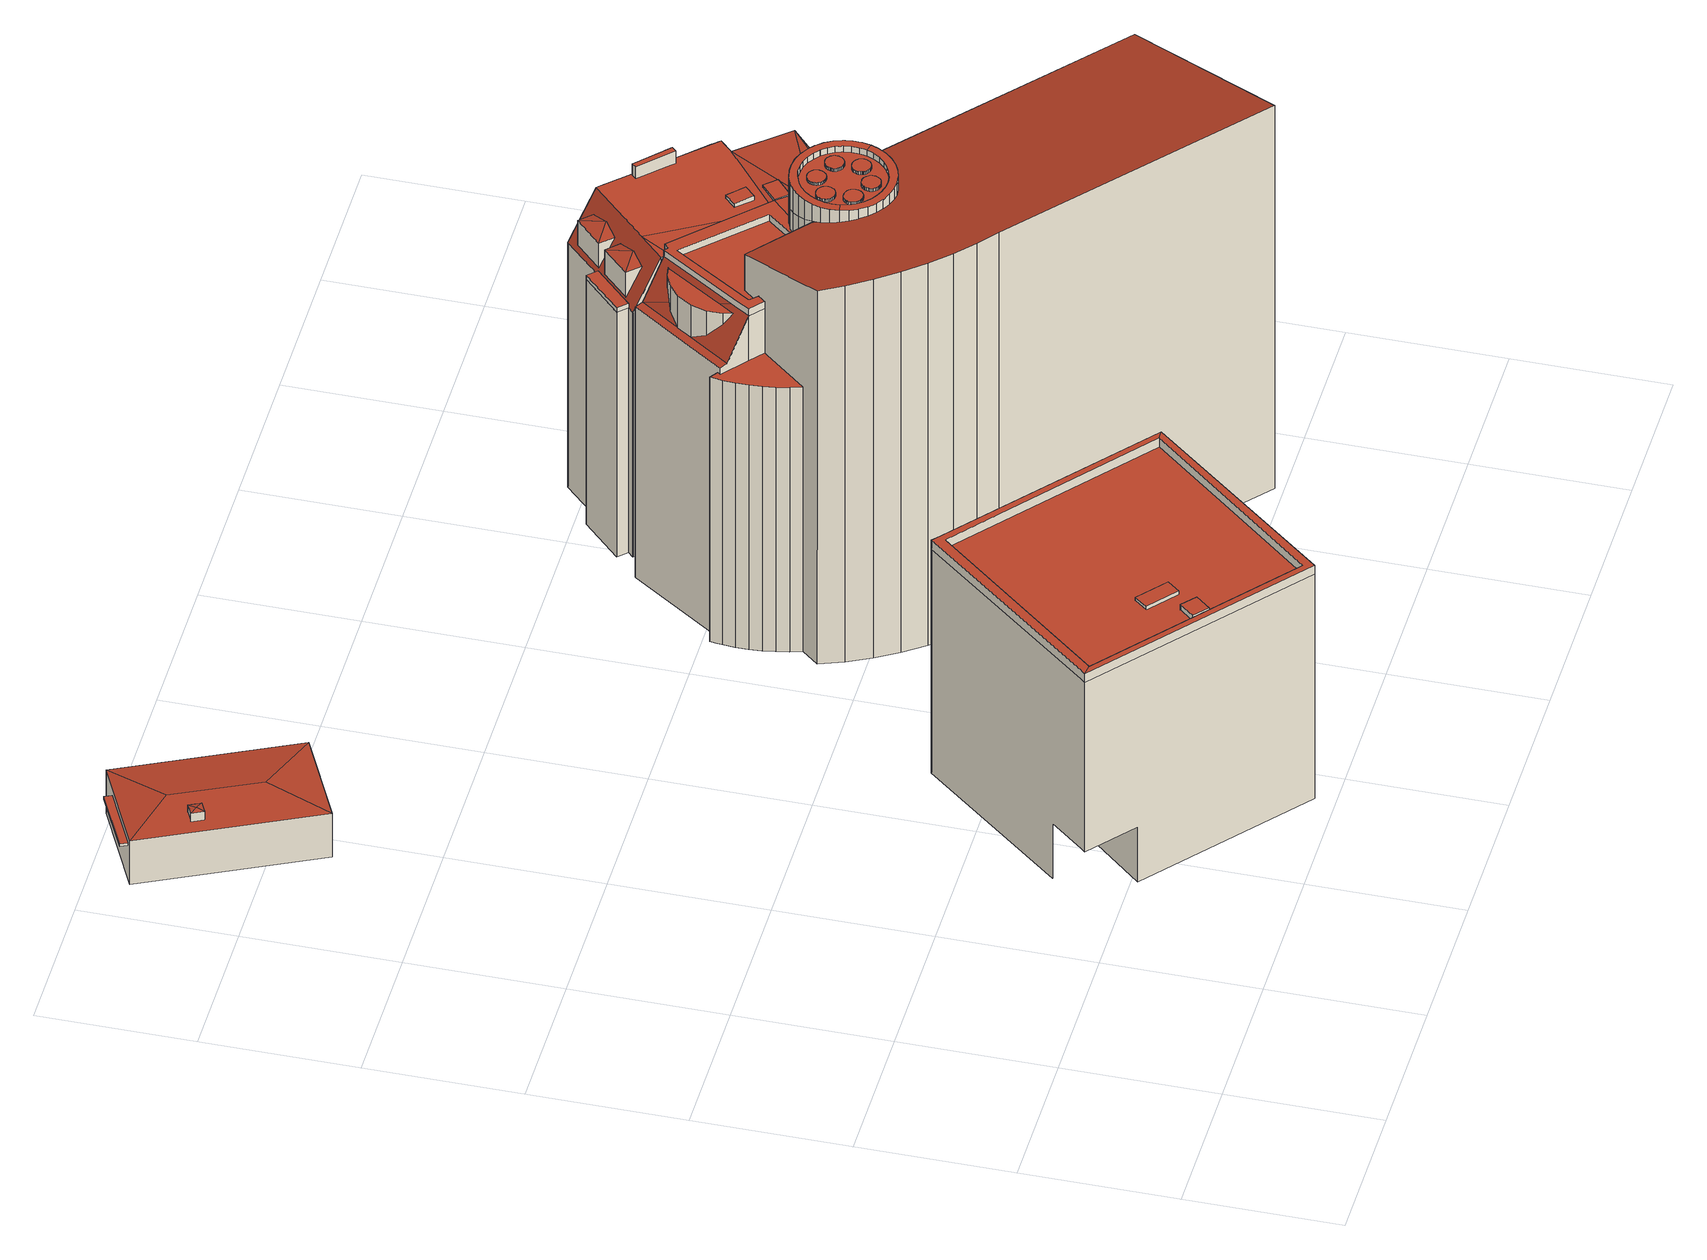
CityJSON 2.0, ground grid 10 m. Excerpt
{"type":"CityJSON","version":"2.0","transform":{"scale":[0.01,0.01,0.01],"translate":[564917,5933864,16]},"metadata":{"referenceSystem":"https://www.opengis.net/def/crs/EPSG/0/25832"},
"CityObjects":{
"building1":{"type":"Building","attributes":{"Grundfläche 2D":"82.291704","Grundhöhe NN":"19.079"},"children":["building1-1","building1-2"],"geometry":[{"type":"Solid","lod":"3","boundaries":[[[[0,1,2]],[[3,2,1,4]],[[1,0,5,4]],[[3,4,5]],[[0,2,6,7]],[[5,0,7,8]],[[3,5,8,9]],[[2,3,9,6]],[[7,6,9,8]]]],"semantics":{"surfaces":[{"type":"RoofSurface"},{"type":"WallSurface"},{"type":"GroundSurface"}],"values":[[0,0,0,0,1,1,1,1,2]]}}]},
"building1-1":{"type":"BuildingInstallation","parents":["building1"],"geometry":[{"type":"MultiSurface","lod":"3","boundaries":[[[10,11,12,13,14]],[[11,15,16,12]],[[17,18,19,16,15]],[[20,21,14,13,19,18]],[[12,16,22]],[[22,13,12]],[[16,19,22]],[[22,19,13]],[[14,23,24,11,10]],[[24,25,15,11]],[[25,26,27,18,17,15]],[[27,28,29,23,14,21,20,18]]],"semantics":{"surfaces":[{"type":"RoofSurface"},{"type":"WallSurface"}],"values":[0,0,0,0,0,0,0,0,1,1,1,1]}}]},
"building1-2":{"type":"BuildingInstallation","parents":["building1"],"geometry":[{"type":"MultiSurface","lod":"3","boundaries":[[[30,31,32,33]],[[34,35,32,31]],[[35,36,33,32]],[[36,37,30,33]],[[37,34,31,30]],[[34,37,36,35]]],"semantics":{"surfaces":[{"type":"RoofSurface"},{"type":"WallSurface"},{"type":"OuterCeilingSurface"}],"values":[0,1,1,1,1,2]}}]},
"building2":{"type":"Building","attributes":{"Grundfläche 2D":"197.985170","Grundhöhe NN":"17.760"},"children":["building2-1","building2-2"],"geometry":[{"type":"Solid","lod":"3","boundaries":[[[[38,39,40,41,42,43]],[[42,41,44,45,46,39,38,47]],[[48,49,50,51]],[[52,53,40,39]],[[53,54,41,40]],[[48,43,42,49]],[[48,51,38,43]],[[54,55,56,45,44,41]],[[56,57,52,39,46,45]],[[47,38,51,50]],[[42,47,50,49]],[[58,59,60,61,62,63,64,56,55,54]],[[65,52,57,56,64,66,67,68]],[[65,69,70,71,53,52]],[[54,53,71,58]],[[70,69,60,59]],[[63,62,67,66]],[[71,70,59,58]],[[66,64,63]],[[60,69,65,68,67,62,61]]]],"semantics":{"surfaces":[{"type":"RoofSurface"},{"type":"WallSurface"},{"type":"GroundSurface"},{"type":"OuterCeilingSurface"}],"values":[[0,0,0,1,1,1,1,1,1,1,1,1,1,1,1,1,1,2,2,3]]}}]},
"building2-1":{"type":"BuildingInstallation","parents":["building2"],"geometry":[{"type":"MultiSurface","lod":"3","boundaries":[[[72,73,74,75]],[[76,77,75,74]],[[72,75,77,78]],[[78,79,73,72]],[[74,73,79,76]]],"semantics":{"surfaces":[{"type":"RoofSurface"},{"type":"WallSurface"}],"values":[0,1,1,1,1]}}]},
"building2-2":{"type":"BuildingInstallation","parents":["building2"],"geometry":[{"type":"MultiSurface","lod":"3","boundaries":[[[80,81,82,83]],[[83,82,84,85]],[[80,83,85,86]],[[81,80,86,87]],[[82,81,87,84]]],"semantics":{"surfaces":[{"type":"RoofSurface"},{"type":"WallSurface"}],"values":[0,1,1,1,1]}}]},
"building3":{"type":"Building","attributes":{"Grundfläche 2D":"485.096146","Grundhöhe NN":"16.558"},"children":["building3-1","building3-2","building3-3","building3-4","building3-5","building3-6","building3-7","building3-8","building3-9","building3-10"],"geometry":[{"type":"MultiSurface","lod":"3","boundaries":[[[88,89,90,91,92,93,94,95,96,97,98,99,100,101,102,103,104,105,106,107,108,109,110,111,112,113,114,115,116,117,118,119,120,121,122,123,124,125,126,127,128,129,130,131,132,133,134,135,136,137,138,139,140,141,142,143,144,145],[146,147,148,149,150,151,152,153,154,155,156,157,158,159,160,161,162,163,164,165,166,167,168,169,170,171,172,173,174,175,176,177,178,179,180,181,182,183,184],[185,186,187,188,189,190,191,192,193,194,195,196,197,198,199,200,201,202,203,204,205,206,207,208,209,210,211,212,213,214,215,216,217,218,219,220,221,222],[223,224,225,226,227,228,229,230,231,232,233,234,235,236,237,238,239,240,241,242,243,244,245,246,247,248,249,250,251,252,253,254,255,256,257,258,259,260,261],[262,263,264,265,266,267,268,269,270,271,272,273,274,275,276,277,278,279,280,281,282,283,284,285,286,287,288,289,290,291,292,293,294,295,296,297,298,299,300],[301,302,303,304,305,306,307,308,309,310,311,312,313,314,315,316,317,318,319,320,321,322,323,324,325,326,327,328,329,330,331,332,333,334,335,336,337,338,339,340,341,342,343,344],[345,346,347,348,349,350,351,352,353,354,355,356,357,358,359,360,361,362,363,364,365,366,367,368,369,370,371,372,373,374,375,376,377,378,379,380,381,382,383,384,385,386,387,388]],[[389,390,391,392,393,394,395,396,397,398,399,400,401,402,403,404,405,406,407,408]],[[409,410,411,412,413,414,415,416,417,418,419,420,421,422,423,424,425,426,427,428,429]],[[430,431,432,433,434,435,436,437]],[[438,439,440,441,437,436,442,443]],[[444,445,446,447,448,449,450,451,452,453,454,435,455,456,457,458,459,460,461,462,463,464,465,466,467,468,469,470,471,472,473,474,475,476,477,478,479,480,481,482,483,484,485,486,487,488,489,490,491]],[[435,434,455]],[[487,492,488]],[[492,493,488]],[[494,495,496,497,498,499,500,501,502,503,504,505,506,507,508,509,510,511]],[[512,513,514,515,516,517]],[[514,513,512,518,519,520,521,522,515]],[[523,520,519,518,512,524,525,526]],[[527,528,529,530,531,532,533,534,535,536,537,538,539,540]],[[541,542,412,411]],[[542,517,413,412]],[[413,517,516,515,522,521,416,415,414]],[[521,543,417,416]],[[419,418,507,506]],[[506,505,420,419]],[[421,420,505,504]],[[502,501,424,423,422,421,504,503]],[[406,541,411,410]],[[453,452,544,545]],[[447,446,546,547]],[[448,447,547,548]],[[449,448,548,549]],[[450,449,549,550]],[[452,451,551,544]],[[451,450,550,551]],[[454,453,545,552]],[[553,554,403,402,401,555,438,443,442,436,435,454,552,556]],[[438,555,401,400,399,557,558,559]],[[558,557,399,398,397,560,561,562]],[[561,560,397,396,395,563,564,565]],[[566,564,563,395,394,393,567,568]],[[569,568,567,393,392,391,570,571]],[[572,571,570,391,390,389,573,574]],[[575,574,573,389,408,407,409,576]],[[428,577,578,576,409,429]],[[579,577,428,427]],[[425,580,581,579,427,426]],[[582,580,425,424]],[[498,583,584,585,582,424,501,500,499]],[[495,586,587,588,583,498,497,496]],[[586,495,494,589]],[[493,590,589,494,511,510]],[[488,493,510,509,489]],[[418,417,543,527,540,539,591,592,445,444,491,490,489,509,508,507]],[[446,445,592,546]],[[542,541,593,594]],[[517,542,594,595]],[[521,528,527,543]],[[404,403,554,596]],[[597,406,405,404,596,598]],[[541,406,597,593]],[[599,533,532,531,600,601]],[[534,533,599,602]],[[535,534,602,603]],[[536,535,603,604]],[[537,536,604,605]],[[538,537,605,606]],[[539,538,606,591]],[[531,530,607,600]],[[524,512,517,595,608]],[[607,530,529,523,526,525,524,608,609]],[[520,523,529,528,521]],[[595,594,593,597,598,596,554,553,556,552,545,544,551,550,549,548,547,546,592,591,606,605,604,603,602,599,601,600,607,609,608]]],"semantics":{"surfaces":[{"type":"RoofSurface"},{"type":"WallSurface"},{"type":"GroundSurface"}],"values":[0,0,0,0,0,0,0,0,0,0,0,0,0,0,1,1,1,1,1,1,1,1,1,1,1,1,1,1,1,1,1,1,1,1,1,1,1,1,1,1,1,1,1,1,1,1,1,1,1,1,1,1,1,1,1,1,1,1,1,1,1,1,1,1,1,1,1,2]}}]},
"building3-1":{"type":"BuildingInstallation","parents":["building3"],"geometry":[{"type":"MultiSurface","lod":"3","boundaries":[[[573,610,570,611,567,612,563,613,560,614,557,615,555,616,617,618,619,410,409,620]],[[407,408,389,573,620,409]],[[389,390,391,570,610,573]],[[391,392,393,567,611,570]],[[394,395,563,612,567,393]],[[395,396,397,560,613,563]],[[397,398,399,557,614,560]],[[399,400,401,555,615,557]],[[401,402,403,617,616,555]],[[403,404,618,617]],[[404,405,406,410,619,618]]],"semantics":{"surfaces":[{"type":"RoofSurface"},{"type":"WallSurface"}],"values":[0,1,1,1,1,1,1,1,1,1,1]}}]},
"building3-2":{"type":"BuildingInstallation","parents":["building3"],"geometry":[{"type":"MultiSurface","lod":"3","boundaries":[[[621,622,623,624,514,625,626,627,628,629]],[[630,626,625]],[[513,631,627,626,630]],[[518,632,628,627,631]],[[632,633,629,628]],[[519,634,621,629,633]],[[634,635,622,621]],[[623,622,635,636]]],"semantics":{"surfaces":[{"type":"RoofSurface"},{"type":"WallSurface"}],"values":[0,1,1,1,1,1,1,1]}}]},
"building3-3":{"type":"BuildingInstallation","parents":["building3"],"geometry":[{"type":"MultiSurface","lod":"3","boundaries":[[[637,638,639,640,641,642,643,644,645,646,647,648,649,650,651,652,653,654,655,656,657,658,659,660,661,662,663,664,665,666,667,668,669,670,671,672,673,674,675]],[[240,646,645,644,242,241]],[[647,646,240,239]],[[643,642,244,243]],[[644,643,243,242]],[[648,647,239,238]],[[649,648,238,237]],[[650,649,237,236]],[[651,650,236,235]],[[652,651,235,234]],[[653,652,234,233]],[[654,653,233,232]],[[655,654,232,231]],[[656,655,231,230]],[[657,656,230,229]],[[658,657,229,228]],[[226,660,659,658,228,227]],[[661,660,226,225]],[[662,661,225,224]],[[663,662,224,223]],[[664,663,223,261]],[[665,664,261,260]],[[666,665,260,259]],[[667,666,259,258]],[[668,667,258,257]],[[255,670,669,668,257,256]],[[671,670,255,254]],[[252,673,672,671,254,253]],[[674,673,252,251]],[[675,674,251,250]],[[637,675,250,249]],[[638,637,249,248]],[[639,638,248,247]],[[640,639,247,246]],[[641,640,246,245]],[[642,641,245,244]]],"semantics":{"surfaces":[{"type":"RoofSurface"},{"type":"WallSurface"}],"values":[0,1,1,1,1,1,1,1,1,1,1,1,1,1,1,1,1,1,1,1,1,1,1,1,1,1,1,1,1,1,1,1,1,1,1,1]}}]},
"building3-4":{"type":"BuildingInstallation","parents":["building3"],"geometry":[{"type":"MultiSurface","lod":"3","boundaries":[[[676,677,678,679,680,681,682,683,684,685,686,687,688,689,690,691,692,693,694,695,696,697,698,699,700,701,702,703,704,705,706,707,708,709,710,711,712,713,714]],[[708,707,268,267]],[[709,708,267,266]],[[710,709,266,265]],[[711,710,265,264]],[[712,711,264,263]],[[713,712,263,262]],[[714,713,262,300]],[[676,714,300,299]],[[677,676,299,298]],[[681,680,295,294]],[[292,683,682,681,294,293]],[[678,677,298,297]],[[679,678,297,296]],[[680,679,296,295]],[[684,683,292,291]],[[685,684,291,290]],[[686,685,290,289]],[[687,686,289,288]],[[688,687,288,287]],[[689,688,287,286]],[[690,689,286,285]],[[691,690,285,284]],[[692,691,284,283]],[[693,692,283,282]],[[694,693,282,281]],[[695,694,281,280]],[[696,695,280,279]],[[697,696,279,278]],[[698,697,278,277]],[[699,698,277,276]],[[700,699,276,275]],[[701,700,275,274]],[[702,701,274,273]],[[703,702,273,272]],[[704,703,272,271]],[[705,704,271,270]],[[268,707,706,705,270,269]]],"semantics":{"surfaces":[{"type":"RoofSurface"},{"type":"WallSurface"}],"values":[0,1,1,1,1,1,1,1,1,1,1,1,1,1,1,1,1,1,1,1,1,1,1,1,1,1,1,1,1,1,1,1,1,1,1,1,1,1]}}]},
"building3-5":{"type":"BuildingInstallation","parents":["building3"],"geometry":[{"type":"MultiSurface","lod":"3","boundaries":[[[715,716,717,718,719,720,721,722,723,724,725,726,727,728,729,730,731,732,733,734,735,736,737,738,739,740,741,742,743,744,745,746,747,748,749,750,751,752,753,754,755,756,757]],[[717,716,342,341]],[[718,717,341,340]],[[715,757,344,343]],[[716,715,343,342]],[[719,718,340,339]],[[720,719,339,338]],[[721,720,338,337]],[[335,723,722,721,337,336]],[[724,723,335,334]],[[725,724,334,333]],[[726,725,333,332]],[[330,728,727,726,332,331]],[[729,728,330,329]],[[730,729,329,328]],[[731,730,328,327]],[[732,731,327,326]],[[733,732,326,325]],[[734,733,325,324]],[[735,734,324,323]],[[736,735,323,322]],[[737,736,322,321]],[[738,737,321,320]],[[739,738,320,319]],[[319,318,739]],[[318,740,739]],[[741,740,318,317]],[[742,741,317,316]],[[743,742,316,315]],[[744,743,315,314]],[[745,744,314,313]],[[746,745,313,312]],[[747,746,312,311]],[[748,747,311,310]],[[308,750,749,748,310,309]],[[307,751,750,308]],[[752,751,307,306]],[[753,752,306,305]],[[754,753,305,304]],[[754,304,303]],[[754,303,755]],[[303,302,755]],[[756,755,302,301]],[[757,756,301,344]]],"semantics":{"surfaces":[{"type":"RoofSurface"},{"type":"WallSurface"}],"values":[0,1,1,1,1,1,1,1,1,1,1,1,1,1,1,1,1,1,1,1,1,1,1,1,1,1,1,1,1,1,1,1,1,1,1,1,1,1,1,1,1,1,1,1]}}]},
"building3-6":{"type":"BuildingInstallation","parents":["building3"],"geometry":[{"type":"MultiSurface","lod":"3","boundaries":[[[758,759,760,761,762,763,764,765,766,767,768,769,770,771,772,773,774,775,776,777,778,779,780,781,782,783,784,785,786,787,788,789,790,791,792,793,794,795,796,797,798,799,800,801]],[[761,760,359,358]],[[762,761,358,357]],[[759,758,361,360]],[[760,759,360,359]],[[763,762,357,356]],[[764,763,356,355]],[[353,766,765,764,355,354]],[[767,766,353,352]],[[768,767,352,351]],[[769,768,351,350]],[[770,769,350,349]],[[771,770,349,348]],[[348,347,771]],[[347,772,771]],[[773,772,347,346]],[[774,773,346,345]],[[775,774,345,388]],[[776,775,388,387]],[[777,776,387,386]],[[778,777,386,385]],[[779,778,385,384]],[[780,779,384,383]],[[781,780,383,382]],[[782,781,382,381]],[[783,782,381,380]],[[378,785,784,783,380,379]],[[786,785,378,377]],[[787,786,377,376]],[[788,787,376,375]],[[789,788,375,374]],[[789,374,373,790]],[[790,373,372]],[[790,372,791]],[[370,793,792,791,372,371]],[[794,793,370,369]],[[795,794,369,368]],[[796,795,368,367]],[[797,796,367,366]],[[364,799,798,797,366,365]],[[800,799,364,363]],[[801,800,363,362]],[[758,801,362,361]]],"semantics":{"surfaces":[{"type":"RoofSurface"},{"type":"WallSurface"}],"values":[0,1,1,1,1,1,1,1,1,1,1,1,1,1,1,1,1,1,1,1,1,1,1,1,1,1,1,1,1,1,1,1,1,1,1,1,1,1,1,1,1,1,1]}}]},
"building3-7":{"type":"BuildingInstallation","parents":["building3"],"geometry":[{"type":"MultiSurface","lod":"3","boundaries":[[[802,803,804,805,806,807,808,809,810,811,812,813,814,815,816,817,818,819,820,821,822,823,824,825,826,827,828,829,830,831,832,833,834,835,836,837,838,839]],[[806,805,215,214]],[[807,806,214,213]],[[803,802,218,217]],[[804,803,217,216]],[[805,804,216,215]],[[808,807,213,212]],[[809,808,212,211]],[[810,809,211,210]],[[811,810,210,209]],[[812,811,209,208]],[[813,812,208,207]],[[814,813,207,206]],[[815,814,206,205]],[[816,815,205,204]],[[817,816,204,203]],[[818,817,203,202]],[[819,818,202,201]],[[820,819,201,200]],[[821,820,200,199]],[[822,821,199,198]],[[823,822,198,197]],[[824,823,197,196]],[[825,824,196,195]],[[826,825,195,194]],[[827,826,194,193]],[[191,829,828,827,193,192]],[[830,829,191,190]],[[831,830,190,189]],[[832,831,189,188]],[[833,832,188,187]],[[834,833,187,186]],[[835,834,186,185]],[[836,835,185,222]],[[837,836,222,221]],[[838,837,221,220]],[[839,838,220,219]],[[802,839,219,218]]],"semantics":{"surfaces":[{"type":"RoofSurface"},{"type":"WallSurface"}],"values":[0,1,1,1,1,1,1,1,1,1,1,1,1,1,1,1,1,1,1,1,1,1,1,1,1,1,1,1,1,1,1,1,1,1,1,1,1,1]}}]},
"building3-8":{"type":"BuildingInstallation","parents":["building3"],"geometry":[{"type":"MultiSurface","lod":"3","boundaries":[[[840,841,842,843,844,845,846,847,848,849,850,851,852,853,854,855,856,857,858,859,860,861,862,863,864,865,866,867,868,869,870,871,872,873,874,875,876,877,878]],[[868,867,147,146]],[[869,868,146,184]],[[870,869,184,183]],[[871,870,183,182]],[[872,871,182,181]],[[842,841,173,172]],[[843,842,172,171]],[[840,878,175,174]],[[841,840,174,173]],[[844,843,171,170]],[[845,844,170,169]],[[846,845,169,168]],[[847,846,168,167]],[[848,847,167,166]],[[849,848,166,165]],[[163,851,850,849,165,164]],[[852,851,163,162]],[[853,852,162,161]],[[854,853,161,160]],[[855,854,160,159]],[[856,855,159,158]],[[857,856,158,157]],[[858,857,157,156]],[[859,858,156,155]],[[860,859,155,154]],[[861,860,154,153]],[[862,861,153,152]],[[863,862,152,151]],[[864,863,151,150]],[[865,864,150,149]],[[866,865,149,148]],[[867,866,148,147]],[[873,872,181,180]],[[874,873,180,179]],[[177,876,875,874,179,178]],[[877,876,177,176]],[[878,877,176,175]]],"semantics":{"surfaces":[{"type":"RoofSurface"},{"type":"WallSurface"}],"values":[0,1,1,1,1,1,1,1,1,1,1,1,1,1,1,1,1,1,1,1,1,1,1,1,1,1,1,1,1,1,1,1,1,1,1,1,1,1]}}]},
"building3-9":{"type":"BuildingInstallation","parents":["building3"],"geometry":[{"type":"MultiSurface","lod":"3","boundaries":[[[879,880,881,882,883,884,885,886,887,888,889,890,891,892,893,894,895,896,897,898,899,900,901,902,903,904,905,906,907,908,909,910,911,912,913,914,915,916,917,918,919,920,921,922,923,924,925,926,927,928,929,930,931,932,933,934,935,936,937,938,939,940,941,942,943,944,945,946,947,948,949,950,951,952,953,954,955,956,957,958]],[[914,913,912,455,434,433]],[[916,915,914,433,432,431]],[[918,917,916,431,430,437]],[[918,437,441,919]],[[919,441,440,920]],[[922,921,920,440,439,438]],[[924,923,922,438,559,558]],[[926,925,924,558,562,561]],[[928,927,926,561,565,564]],[[930,929,928,564,566,568]],[[932,931,930,568,569,571]],[[934,933,932,571,572,574]],[[936,935,934,574,575,576]],[[938,937,936,576,578,577]],[[938,577,579,939]],[[941,940,939,579,581,580]],[[941,580,582,942]],[[583,945,944,943,942,582,585,584]],[[586,948,947,946,945,583,588,587]],[[948,586,589,949]],[[492,487,953,952,951,950,949,589,590,493]],[[953,487,486,954]],[[956,955,954,486,485,484]],[[958,957,122,121]],[[119,880,879,958,121,120]],[[117,882,881,880,119,118]],[[882,117,116,883]],[[884,883,116,115]],[[884,115,114,885]],[[112,887,886,885,114,113]],[[888,887,112,111]],[[889,888,111,110]],[[890,889,110,109]],[[891,890,109,108]],[[892,891,108,107]],[[893,892,107,106]],[[104,895,894,893,106,105]],[[896,895,104,103]],[[897,896,103,102]],[[898,897,102,101]],[[899,898,101,100]],[[900,899,100,99]],[[901,900,99,98]],[[96,903,902,901,98,97]],[[94,93,92,907,906,905,904,903,96,95]],[[908,907,92,91]],[[909,908,91,90]],[[88,911,910,909,90,89]]],"semantics":{"surfaces":[{"type":"RoofSurface"},{"type":"WallSurface"}],"values":[0,1,1,1,1,1,1,1,1,1,1,1,1,1,1,1,1,1,1,1,1,1,1,1,1,1,1,1,1,1,1,1,1,1,1,1,1,1,1,1,1,1,1,1,1,1,1,1,1]}}]},
"building3-10":{"type":"BuildingInstallation","parents":["building3"],"geometry":[{"type":"MultiSurface","lod":"3","boundaries":[[[959,960,961,962,963,964,965,966,967,968,969,970,971,972,973,974,975,976,977,978,979,980,981,982,983,984,985,912,911,986,987,988,989,990,991,992,993,994,995,996,997,998,999,1000,1001,1002,1003,1004,1005,1006,1007,1008,957,956,1009]],[[144,987,986,911,88,145]],[[142,989,988,987,144,143]],[[990,989,142,141]],[[991,990,141,140]],[[992,991,140,139]],[[137,994,993,992,139,138]],[[135,996,995,994,137,136]],[[133,998,997,996,135,134]],[[131,1000,999,998,133,132]],[[1001,1000,131,130]],[[128,1003,1002,1001,130,129]],[[1004,1003,128,127]],[[1005,1004,127,126]],[[124,1007,1006,1005,126,125]],[[122,957,1008,1007,124,123]],[[956,484,483,1009]],[[960,959,1009,483,482,481]],[[962,961,960,481,480,479]],[[964,963,962,479,478,477]],[[966,965,964,477,476,475]],[[968,967,966,475,474,473]],[[970,969,968,473,472,471]],[[972,971,970,471,470,469]],[[974,973,972,469,468,467]],[[976,975,974,467,466,465]],[[978,977,976,465,464,463]],[[980,979,978,463,462,461]],[[982,981,980,461,460,459]],[[984,983,982,459,458,457]],[[912,985,984,457,456,455]]],"semantics":{"surfaces":[{"type":"RoofSurface"},{"type":"WallSurface"}],"values":[0,1,1,1,1,1,1,1,1,1,1,1,1,1,1,1,1,1,1,1,1,1,1,1,1,1,1,1,1,1,1]}}]},
"building4":{"type":"Building","attributes":{"Grundfläche 2D":"106.985844","Grundhöhe NN":"18.171"},"children":["building4-1","building4-2","building4-3","building4-4","building4-5","building4-6"],"geometry":[{"type":"Solid","lod":"3","boundaries":[[[[1010,1011,1012,1013,1014,1015,1016,1017,1018,1019,1020,1021,1022]],[[541,1013,1012]],[[1012,1023,542,541]],[[1014,1013,1024,1025,1026]],[[1027,1028,1029,1026]],[[1029,1014,1026]],[[1029,1028,1030,1031,1032]],[[1033,1034,1035,1036]],[[1037,1038,1039,1040]],[[1041,1033,1036,1037,1040,1042,1023,1012,1011,1010,1022,1043,1044]],[[542,1023,1045,1046]],[[1013,541,1047,1048]],[[1049,1050,1028,1027,1026,1025,1024,1013,1048,1051]],[[1052,1032,1031,1030,1053,1054]],[[541,542,1046,1047]],[[1030,1028,1050,1053]],[[1029,1032,1052,1055]],[[1015,1014,1056,1057]],[[1014,1029,1055,1056]],[[1022,1021,1020,1019,1018,1017,1016,1015,1057,1058,1059,1060]],[[1061,1062,1041,1044,1043,1022,1060,1063]],[[1033,1041,1062,1064]],[[1034,1033,1064,1065]],[[1035,1034,1065,1066]],[[1037,1036,1067,1068]],[[1038,1037,1068,1069]],[[1036,1035,1066,1067]],[[1039,1038,1069,1070]],[[1023,1042,1040,1039,1070,1045]],[[1054,1053,1050,1049,1051,1048,1047,1046,1045,1070,1069,1068,1067,1066,1065,1064,1062,1061,1063,1060,1059,1058,1057,1056,1055,1052]]]],"semantics":{"surfaces":[{"type":"RoofSurface"},{"type":"WallSurface"},{"type":"GroundSurface"}],"values":[[0,0,0,0,0,0,0,0,0,0,1,1,1,1,1,1,1,1,1,1,1,1,1,1,1,1,1,1,1,2]]}}]},
"building4-1":{"type":"BuildingInstallation","parents":["building4"],"geometry":[{"type":"MultiSurface","lod":"3","boundaries":[[[1071,1072,1073,1074,1075,1076]],[[1077,1078,1073,1072]],[[1073,1078,1079,1080,1081,1074]],[[1081,1082,1075,1074]],[[1075,1082,1083,1084,1077,1072,1071,1076]]],"semantics":{"surfaces":[{"type":"RoofSurface"},{"type":"WallSurface"}],"values":[0,1,1,1,1]}}]},
"building4-2":{"type":"BuildingInstallation","parents":["building4"],"geometry":[{"type":"MultiSurface","lod":"3","boundaries":[[[1085,1086,1087,1088,1089]],[[1090,1091,1092,1087,1086,1085]],[[1088,1087,1092,1093]],[[1094,1089,1088,1093]],[[1094,1090,1085,1089]]],"semantics":{"surfaces":[{"type":"RoofSurface"},{"type":"WallSurface"}],"values":[0,1,1,1,1]}}]},
"building4-3":{"type":"BuildingInstallation","parents":["building4"],"geometry":[{"type":"MultiSurface","lod":"3","boundaries":[[[1095,1096,1097,1098,1099,1100,1101,1102]],[[1103,1104,1100,1099]],[[1105,1095,1102,1101,1100,1104,1106,1107]],[[1105,1108,1096,1095]],[[1097,1096,1108,1109,1103,1099,1098]]],"semantics":{"surfaces":[{"type":"RoofSurface"},{"type":"WallSurface"}],"values":[0,1,1,1,1]}}]},
"building4-4":{"type":"BuildingInstallation","parents":["building4"],"geometry":[{"type":"MultiSurface","lod":"3","boundaries":[[[1110,1111,1112,1113,1114]],[[1112,1111,1033,1034]],[[1113,1112,1034,1035]],[[1114,1113,1035,1036]],[[1033,1111,1110,1114,1036,1115]]],"semantics":{"surfaces":[{"type":"RoofSurface"},{"type":"WallSurface"}],"values":[0,1,1,1,1]}}]},
"building4-5":{"type":"BuildingInstallation","parents":["building4"],"geometry":[{"type":"MultiSurface","lod":"3","boundaries":[[[1116,1117,1118,1119,1120]],[[1118,1117,1121]],[[1121,1117,1116,1122,1123]],[[1124,1119,1118]],[[1125,1121,1123]],[[1125,1124,1118,1121]]],"semantics":{"surfaces":[{"type":"RoofSurface"},{"type":"WallSurface"}],"values":[0,0,0,1,1,1]}}]},
"building4-6":{"type":"BuildingInstallation","parents":["building4"],"geometry":[{"type":"MultiSurface","lod":"3","boundaries":[[[1126,1127,1128,1129,1130]],[[1128,1127,1131]],[[1131,1127,1126,1132,1133]],[[1134,1129,1128]],[[1131,1133,1135]],[[1128,1131,1135,1134]]],"semantics":{"surfaces":[{"type":"RoofSurface"},{"type":"WallSurface"}],"values":[0,0,0,1,1,1]}}]}
},
"vertices":[
[22,6669,641],[445,6552,678],[627,6964,641],[1164,5865,641],[706,6011,678],[559,5570,641],[627,6964,308],[22,6669,308],[559,5570,308],[1164,5865,308],
[306,6376,716],[272,6359,716],[322,6340,723],[326,6342,723],[343,6395,716],[309,6285,716],[325,6337,723],[343,6302,716],[380,6320,716],[326,6338,723],[376,6329,716],[362,6357,716],[325,6338,723],[343,6395,660],[272,6359,651],[309,6285,651],[343,6302,655],[380,6320,660],[376,6329,660],[362,6357,660],
[48,6738,584],[70,6692,584],[473,6889,584],[451,6935,584],[70,6692,564],[473,6889,564],[451,6935,564],[48,6738,564],
[1419,1166,1972],[1347,1174,1972],[2648,99,1972],[3625,1280,1972],[3566,1275,1972],[2631,167,1972],[2376,2313,1972],[2324,2355,1972],[1373,1204,1972],[2347,2278,1972],[2631,167,1905],[3566,1275,1905],[2347,2278,1905],[1419,1166,1905],[1347,1174,1905],[2648,99,1905],[3625,1280,1905],[2376,2313,1905],[2324,2355,1905],[1373,1204,1905],[3625,1280,176],[2656,2081,176],[2656,2081,600],[2376,2313,600],[2350,2334,600],[2350,2334,176],[2324,2355,176],[1347,1174,600],[1554,1423,176],[1554,1423,600],[1373,1204,600],[1646,926,600],[1646,926,176],[2648,99,176],
[2227,711,1946],[2136,789,1946],[2054,693,1946],[2145,615,1946],[2054,693,1905],[2145,615,1905],[2227,711,1905],[2136,789,1905],
[2272,832,1931],[2340,914,1931],[2154,1068,1931],[2087,986,1931],[2154,1068,1905],[2087,986,1905],[2272,832,1905],[2340,914,1905],
[4714,3349,2797],[4718,3367,2797],[4723,3396,2797],[4724,3445,2797],[4716,3493,2797],[4715,3497,2797],[4712,3504,2797],[4708,3515,2797],[4700,3539,2797],[4677,3578,2797],[4675,3581,2797],[4647,3615,2797],[4644,3618,2797],[4606,3649,2797],[4564,3673,2797],[4518,3689,2797],[4469,3696,2797],[4456,3696,2797],[4422,3695,2797],[4421,3695,2797],[4375,3685,2797],[4373,3684,2797],[4328,3666,2797],[4287,3640,2797],[4251,3607,2797],[4232,3582,2797],[4223,3569,2797],[4222,3568,2797],[4201,3525,2797],[4200,3524,2797],[4197,3513,2797],[4187,3477,2797],[4186,3475,2797],[4181,3429,2797],[4185,3380,2797],[4196,3338,2797],[4197,3333,2797],[4207,3313,2797],[4218,3289,2797],[4246,3249,2797],[4281,3215,2797],[4282,3214,2797],[4321,3188,2797],[4365,3168,2797],[4390,3162,2797],[4413,3156,2797],[4416,3156,2797],[4461,3153,2797],[4504,3158,2797],[4510,3159,2797],[4513,3160,2797],[4556,3174,2797],[4599,3196,2797],[4638,3226,2797],[4670,3262,2797],[4674,3267,2797],[4696,3303,2797],[4699,3311,2797],[4519,3246,2797],[4516,3236,2797],[4511,3226,2797],[4505,3217,2797],[4497,3210,2797],[4488,3204,2797],[4479,3200,2797],[4468,3198,2797],[4457,3197,2797],[4447,3199,2797],[4437,3202,2797],[4427,3207,2797],[4419,3214,2797],[4412,3222,2797],[4407,3231,2797],[4403,3241,2797],[4401,3252,2797],[4401,3262,2797],[4402,3265,2797],[4403,3273,2797],[4407,3283,2797],[4412,3292,2797],[4418,3298,2797],[4419,3300,2797],[4428,3307,2797],[4437,3312,2797],[4447,3315,2797],[4458,3316,2797],[4469,3316,2797],[4479,3313,2797],[4489,3309,2797],[4498,3303,2797],[4503,3298,2797],[4505,3296,2797],[4512,3287,2797],[4516,3278,2797],[4517,3274,2797],[4519,3267,2797],[4520,3257,2797],[4368,3350,2797],[4371,3339,2797],[4372,3329,2797],[4371,3318,2797],[4370,3314,2797],[4368,3308,2797],[4364,3298,2797],[4360,3293,2797],[4357,3289,2797],[4349,3282,2797],[4341,3276,2797],[4331,3272,2797],[4320,3270,2797],[4310,3269,2797],[4299,3271,2797],[4289,3274,2797],[4280,3279,2797],[4271,3286,2797],[4264,3294,2797],[4259,3303,2797],[4255,3313,2797],[4253,3324,2797],[4253,3334,2797],[4255,3345,2797],[4259,3355,2797],[4265,3364,2797],[4272,3372,2797],[4280,3379,2797],[4289,3384,2797],[4300,3387,2797],[4310,3388,2797],[4314,3388,2797],[4321,3388,2797],[4331,3385,2797],[4341,3381,2797],[4350,3375,2797],[4357,3368,2797],[4364,3359,2797],[4434,3526,2797],[4423,3528,2797],[4413,3531,2797],[4404,3536,2797],[4401,3539,2797],[4396,3543,2797],[4389,3551,2797],[4383,3560,2797],[4380,3570,2797],[4378,3580,2797],[4378,3591,2797],[4380,3601,2797],[4383,3611,2797],[4389,3621,2797],[4396,3629,2797],[4404,3635,2797],[4414,3640,2797],[4424,3643,2797],[4427,3644,2797],[4434,3645,2797],[4445,3644,2797],[4456,3642,2797],[4465,3638,2797],[4474,3632,2797],[4482,3624,2797],[4488,3616,2797],[4493,3606,2797],[4495,3596,2797],[4496,3585,2797],[4495,3575,2797],[4494,3570,2797],[4493,3564,2797],[4488,3555,2797],[4484,3550,2797],[4481,3546,2797],[4474,3539,2797],[4465,3533,2797],[4455,3529,2797],[4445,3526,2797],[4641,3389,2797],[4648,3380,2797],[4652,3371,2797],[4655,3361,2797],[4656,3350,2797],[4655,3339,2797],[4652,3329,2797],[4650,3326,2797],[4647,3319,2797],[4641,3311,2797],[4633,3304,2797],[4624,3298,2797],[4615,3293,2797],[4604,3291,2797],[4594,3291,2797],[4583,3292,2797],[4573,3296,2797],[4563,3301,2797],[4555,3307,2797],[4548,3315,2797],[4543,3325,2797],[4541,3329,2797],[4539,3335,2797],[4537,3345,2797],[4537,3356,2797],[4539,3366,2797],[4543,3376,2797],[4548,3385,2797],[4556,3393,2797],[4564,3400,2797],[4573,3405,2797],[4580,3407,2797],[4583,3408,2797],[4594,3410,2797],[4605,3409,2797],[4610,3408,2797],[4615,3407,2797],[4625,3402,2797],[4634,3396,2797],[4327,3547,2797],[4335,3541,2797],[4336,3541,2797],[4338,3539,2797],[4343,3534,2797],[4349,3525,2797],[4352,3519,2797],[4354,3516,2797],[4354,3515,2797],[4357,3505,2797],[4358,3495,2797],[4357,3484,2797],[4354,3474,2797],[4349,3464,2797],[4343,3455,2797],[4335,3448,2797],[4326,3442,2797],[4317,3438,2797],[4316,3438,2797],[4310,3437,2797],[4306,3436,2797],[4295,3436,2797],[4288,3437,2797],[4285,3437,2797],[4275,3440,2797],[4265,3445,2797],[4257,3452,2797],[4250,3460,2797],[4244,3469,2797],[4241,3479,2797],[4240,3487,2797],[4239,3490,2797],[4239,3500,2797],[4241,3511,2797],[4245,3521,2797],[4246,3524,2797],[4250,3530,2797],[4257,3538,2797],[4266,3545,2797],[4275,3550,2797],[4285,3553,2797],[4296,3554,2797],[4306,3554,2797],[4317,3551,2797],[4533,3487,2797],[4530,3497,2797],[4528,3507,2797],[4528,3508,2797],[4528,3518,2797],[4528,3521,2797],[4530,3529,2797],[4533,3539,2797],[4539,3548,2797],[4544,3553,2797],[4546,3556,2797],[4554,3562,2797],[4564,3567,2797],[4574,3571,2797],[4584,3572,2797],[4595,3572,2797],[4606,3569,2797],[4615,3565,2797],[4624,3559,2797],[4632,3552,2797],[4633,3550,2797],[4638,3543,2797],[4643,3533,2797],[4645,3524,2797],[4645,3523,2797],[4646,3512,2797],[4646,3507,2797],[4645,3502,2797],[4645,3500,2797],[4642,3492,2797],[4638,3482,2797],[4631,3473,2797],[4624,3466,2797],[4615,3460,2797],[4608,3457,2797],[4605,3456,2797],[4604,3456,2797],[4595,3454,2797],[4584,3453,2797],[4573,3455,2797],[4563,3458,2797],[4554,3463,2797],[4546,3470,2797],[4539,3478,2797],[4473,3749,2439],[4477,3748,2439],[4530,3740,2439],[4535,3739,2439],[4585,3721,2439],[4589,3719,2439],[4636,3693,2439],[4640,3690,2439],[4681,3656,2439],[4684,3652,2439],[4719,3612,2439],[4721,3608,2439],[4748,3561,2439],[4779,3535,2439],[4805,3512,2439],[4819,3528,2439],[4563,3838,2439],[4538,3869,2439],[4415,3747,2439],[4419,3747,2439],[4415,3747,2491],[4538,3869,2491],[3990,4400,2491],[3958,4370,2491],[3936,4391,2491],[3913,4356,2491],[3579,3848,2491],[3527,3772,2491],[3619,3697,2491],[3658,3744,2491],[3610,3793,2491],[3951,4317,2491],[4407,3867,2491],[4322,3764,2491],[4290,3724,2491],[4255,3682,2491],[4259,3684,2491],[4300,3710,2491],[4304,3713,2491],[4358,3735,2491],[4362,3736,2491],[4769,3494,2606],[4777,3449,2614],[4776,3396,2626],[4776,3391,2627],[4766,3338,2641],[4832,3490,2595],[4820,3500,2595],[4768,3502,2604],[4748,3561,2595],[4749,3557,2596],[4766,3509,2603],[4767,3507,2603],[4805,3512,2595],[4779,3535,2595],[3397,3434,2876],[3277,3291,2930],[3336,3135,2954],[3410,2982,2974],[3499,2836,2990],[3602,2699,3001],[3717,2571,3008],[3842,2456,3010],[3976,2354,3007],[5507,1059,3007],[6425,2143,2594],[4765,3334,2642],[4745,3284,2657],[4743,3280,2658],[4715,3234,2673],[4713,3230,2675],[4677,3191,2690],[4674,3187,2692],[4632,3154,2707],[4628,3151,2708],[4580,3127,2722],[4576,3125,2724],[4525,3109,2737],[4521,3107,2738],[4468,3101,2749],[4463,3100,2750],[4409,3104,2760],[4405,3104,2760],[4353,3117,2767],[4348,3118,2768],[4299,3139,2772],[4295,3142,2773],[4251,3172,2774],[4247,3174,2774],[4209,3212,2773],[4206,3215,2773],[4175,3259,2769],[4172,3263,2769],[4150,3311,2762],[4148,3316,2762],[4133,3372,2752],[4129,3425,2741],[4129,3430,2740],[4135,3488,2726],[4132,3540,2715],[3749,3852,2718],[3663,3749,2757],[3658,3744,2759],[4136,3492,2725],[4146,3528,2715],[4151,3543,2439],[4177,3596,2439],[4180,3599,2439],[4209,3638,2439],[4212,3642,2439],[4216,3645,2439],[4251,3678,2439],[4255,3682,2439],[4290,3724,2439],[4322,3764,2439],[4407,3867,2439],[3951,4317,2439],[3610,3793,2439],[3658,3744,2439],[3663,3749,2439],[3749,3852,2439],[4146,3528,2439],[4150,3539,2439],[3830,4494,2154],[3765,4317,2238],[3641,3978,2401],[3612,3899,2439],[3913,4356,2439],[3936,4391,2439],[3657,4241,2154],[3585,4137,2154],[3404,3871,2154],[3527,3772,2439],[3579,3848,2439],[3363,3904,2139],[3793,4530,2139],[3788,4523,2139],[3546,4169,2139],[3619,3697,2094],[3527,3772,2094],[3363,3904,2094],[3376,3922,2094],[3324,3958,2094],[3318,3910,2094],[3314,3879,2094],[3309,3798,2094],[3309,3717,2094],[3316,3636,2094],[3328,3556,2094],[3346,3477,2094],[3369,3400,2094],[3397,3434,2094],[3990,4400,2439],[3958,4370,2439],[3619,3697,2439],[3976,2354,56],[5507,1059,56],[3336,3135,56],[3410,2982,56],[3499,2836,56],[3602,2699,56],[3717,2571,56],[3842,2456,56],[6425,2143,56],[4820,3500,56],[4805,3512,56],[4748,3561,2491],[4832,3490,56],[4719,3612,2491],[4719,3612,2589],[4721,3608,2590],[4681,3656,2491],[4681,3656,2586],[4684,3652,2587],[4636,3693,2491],[4636,3693,2587],[4640,3690,2587],[4589,3719,2590],[4585,3721,2491],[4585,3721,2590],[4535,3739,2596],[4530,3740,2491],[4530,3740,2596],[4477,3748,2604],[4473,3749,2491],[4473,3749,2605],[4419,3747,2615],[4415,3747,2616],[4358,3735,2630],[4362,3736,2628],[4304,3713,2644],[4259,3684,2659],[4300,3710,2646],[4255,3682,2661],[4212,3642,2677],[4216,3645,2676],[4251,3678,2662],[4177,3596,2694],[4180,3599,2693],[4209,3638,2679],[4151,3543,2711],[4150,3539,2712],[3369,3400,56],[3277,3291,56],[3990,4400,56],[3958,4370,56],[3936,4391,56],[4819,3528,56],[4538,3869,56],[4563,3838,56],[3314,3879,56],[3324,3958,56],[3318,3910,56],[3309,3798,56],[3309,3717,56],[3316,3636,56],[3328,3556,56],[3346,3477,56],[3376,3922,56],[3793,4530,56],[3788,4523,56],
[4477,3748,2491],[4535,3739,2491],[4589,3719,2491],[4640,3690,2491],[4684,3652,2491],[4721,3608,2491],[4779,3535,2491],[4805,3512,2491],[4819,3528,2491],[4563,3838,2491],[4419,3747,2491],
[3556,4038,2401],[3556,3937,2401],[3572,3875,2401],[3585,3896,2401],[3888,4352,2401],[3822,4342,2401],[3730,4302,2401],[3647,4233,2401],[3587,4141,2401],[3822,4342,2305],[3730,4302,2201],[3647,4233,2153],[3587,4141,2153],[3556,4038,2211],[3556,3937,2314],[3567,3893,2376],
[4493,3606,2816],[4488,3616,2816],[4482,3624,2816],[4474,3632,2816],[4465,3638,2816],[4456,3642,2816],[4445,3644,2816],[4434,3645,2816],[4427,3644,2816],[4424,3643,2816],[4414,3640,2816],[4404,3635,2816],[4396,3629,2816],[4389,3621,2816],[4383,3611,2816],[4380,3601,2816],[4378,3591,2816],[4378,3580,2816],[4380,3570,2816],[4383,3560,2816],[4389,3551,2816],[4396,3543,2816],[4401,3539,2816],[4404,3536,2816],[4413,3531,2816],[4423,3528,2816],[4434,3526,2816],[4445,3526,2816],[4455,3529,2816],[4465,3533,2816],[4474,3539,2816],[4481,3546,2816],[4484,3550,2816],[4488,3555,2816],[4493,3564,2816],[4494,3570,2816],[4495,3575,2816],[4496,3585,2816],[4495,3596,2816],
[4625,3402,2820],[4615,3407,2820],[4610,3408,2820],[4605,3409,2820],[4594,3410,2820],[4583,3408,2820],[4580,3407,2820],[4573,3405,2820],[4564,3400,2820],[4556,3393,2820],[4548,3385,2820],[4543,3376,2820],[4539,3366,2820],[4537,3356,2820],[4537,3345,2820],[4539,3335,2820],[4541,3329,2820],[4543,3325,2820],[4548,3315,2820],[4555,3307,2820],[4563,3301,2820],[4573,3296,2820],[4583,3292,2820],[4594,3291,2820],[4604,3291,2820],[4615,3293,2820],[4624,3298,2820],[4633,3304,2820],[4641,3311,2820],[4647,3319,2820],[4650,3326,2820],[4652,3329,2820],[4655,3339,2820],[4656,3350,2820],[4655,3361,2820],[4652,3371,2820],[4648,3380,2820],[4641,3389,2820],[4634,3396,2820],
[4306,3554,2820],[4296,3554,2820],[4285,3553,2820],[4275,3550,2820],[4266,3545,2820],[4257,3538,2820],[4250,3530,2820],[4246,3524,2820],[4245,3521,2820],[4241,3511,2820],[4239,3500,2820],[4239,3490,2820],[4240,3487,2820],[4241,3479,2820],[4244,3469,2820],[4250,3460,2820],[4257,3452,2820],[4265,3445,2820],[4275,3440,2820],[4285,3437,2820],[4288,3437,2820],[4295,3436,2820],[4306,3436,2820],[4310,3437,2820],[4316,3438,2820],[4317,3438,2820],[4326,3442,2820],[4335,3448,2820],[4343,3455,2820],[4349,3464,2820],[4354,3474,2820],[4357,3484,2820],[4358,3495,2820],[4357,3505,2820],[4354,3515,2820],[4354,3516,2820],[4352,3519,2820],[4349,3525,2820],[4343,3534,2820],[4338,3539,2820],[4335,3541,2820],[4327,3547,2820],[4317,3551,2820],
[4606,3569,2820],[4595,3572,2820],[4584,3572,2820],[4574,3571,2820],[4564,3567,2820],[4554,3562,2820],[4546,3556,2820],[4544,3553,2820],[4539,3548,2820],[4533,3539,2820],[4530,3529,2820],[4528,3521,2820],[4528,3518,2820],[4528,3508,2820],[4528,3507,2820],[4530,3497,2820],[4533,3487,2820],[4539,3478,2820],[4546,3470,2820],[4554,3463,2820],[4563,3458,2820],[4573,3455,2820],[4584,3453,2820],[4595,3454,2820],[4604,3456,2820],[4605,3456,2820],[4608,3457,2820],[4615,3460,2820],[4624,3466,2820],[4631,3473,2820],[4638,3482,2820],[4642,3492,2820],[4645,3500,2820],[4645,3502,2820],[4646,3507,2820],[4646,3512,2820],[4645,3523,2820],[4645,3524,2820],[4643,3533,2820],[4638,3543,2820],[4633,3550,2820],[4632,3552,2820],[4624,3559,2820],[4615,3565,2820],
[4331,3385,2820],[4321,3388,2820],[4314,3388,2820],[4310,3388,2820],[4300,3387,2820],[4289,3384,2820],[4280,3379,2820],[4272,3372,2820],[4265,3364,2820],[4259,3355,2820],[4255,3345,2820],[4253,3334,2820],[4253,3324,2820],[4255,3313,2820],[4259,3303,2820],[4264,3294,2820],[4271,3286,2820],[4280,3279,2820],[4289,3274,2820],[4299,3271,2820],[4310,3269,2820],[4320,3270,2820],[4331,3272,2820],[4341,3276,2820],[4349,3282,2820],[4357,3289,2820],[4360,3293,2820],[4364,3298,2820],[4368,3308,2820],[4370,3314,2820],[4371,3318,2820],[4372,3329,2820],[4371,3339,2820],[4368,3350,2820],[4364,3359,2820],[4357,3368,2820],[4350,3375,2820],[4341,3381,2820],
[4469,3316,2820],[4458,3316,2820],[4447,3315,2820],[4437,3312,2820],[4428,3307,2820],[4419,3300,2820],[4418,3298,2820],[4412,3292,2820],[4407,3283,2820],[4403,3273,2820],[4402,3265,2820],[4401,3262,2820],[4401,3252,2820],[4403,3241,2820],[4407,3231,2820],[4412,3222,2820],[4419,3214,2820],[4427,3207,2820],[4437,3202,2820],[4447,3199,2820],[4457,3197,2820],[4468,3198,2820],[4479,3200,2820],[4488,3204,2820],[4497,3210,2820],[4505,3217,2820],[4511,3226,2820],[4516,3236,2820],[4519,3246,2820],[4520,3257,2820],[4519,3267,2820],[4517,3274,2820],[4516,3278,2820],[4512,3287,2820],[4505,3296,2820],[4503,3298,2820],[4498,3303,2820],[4489,3309,2820],[4479,3313,2820],
[4186,3475,2842],[4187,3477,2842],[4197,3513,2842],[4200,3524,2842],[4201,3525,2842],[4222,3568,2842],[4223,3570,2842],[4232,3582,2842],[4251,3607,2842],[4287,3640,2842],[4328,3666,2842],[4373,3684,2842],[4375,3685,2842],[4421,3695,2842],[4422,3695,2842],[4456,3696,2842],[4469,3696,2842],[4518,3689,2842],[4564,3673,2842],[4606,3649,2842],[4644,3618,2842],[4647,3615,2842],[4675,3581,2842],[4677,3578,2842],[4700,3539,2842],[4708,3515,2842],[4712,3504,2842],[4715,3497,2842],[4716,3493,2842],[4724,3445,2842],[4723,3396,2842],[4718,3367,2842],[4714,3349,2842],[4765,3334,2842],[4766,3338,2842],[4776,3391,2842],[4776,3396,2842],[4777,3449,2842],[4769,3494,2842],[4768,3502,2842],[4767,3507,2842],[4766,3509,2842],[4749,3557,2842],[4748,3561,2842],[4721,3608,2842],[4719,3612,2842],[4684,3652,2842],[4681,3656,2842],[4640,3690,2842],[4636,3693,2842],[4589,3719,2842],[4585,3721,2842],[4535,3739,2842],[4530,3740,2842],[4477,3748,2842],[4473,3749,2842],[4419,3747,2842],[4415,3747,2842],[4362,3736,2842],[4358,3735,2842],[4304,3713,2842],[4300,3710,2842],[4259,3684,2842],[4255,3682,2842],[4251,3678,2842],[4216,3645,2842],[4212,3642,2842],[4209,3638,2842],[4180,3599,2842],[4177,3596,2842],[4151,3543,2842],[4150,3539,2842],[4146,3528,2842],[4136,3492,2842],[4135,3488,2842],[4129,3430,2842],[4129,3425,2842],[4133,3372,2842],[4185,3380,2842],[4181,3429,2842],
[4150,3311,2842],[4172,3263,2842],[4175,3259,2842],[4206,3215,2842],[4209,3212,2842],[4247,3174,2842],[4251,3172,2842],[4295,3142,2842],[4299,3139,2842],[4348,3118,2842],[4353,3117,2842],[4405,3104,2842],[4409,3104,2842],[4463,3100,2842],[4468,3101,2842],[4521,3107,2842],[4525,3109,2842],[4576,3125,2842],[4580,3127,2842],[4628,3151,2842],[4632,3154,2842],[4674,3187,2842],[4677,3191,2842],[4713,3230,2842],[4715,3234,2842],[4743,3280,2842],[4745,3284,2842],[4699,3311,2842],[4696,3303,2842],[4674,3267,2842],[4670,3262,2842],[4638,3226,2842],[4599,3196,2842],[4556,3174,2842],[4513,3160,2842],[4510,3159,2842],[4504,3158,2842],[4461,3153,2842],[4416,3156,2842],[4413,3156,2842],[4390,3162,2842],[4365,3168,2842],[4321,3188,2842],[4282,3214,2842],[4281,3215,2842],[4246,3249,2842],[4218,3289,2842],[4207,3313,2842],[4197,3333,2842],[4196,3338,2842],[4148,3316,2842],
[4399,4875,2439],[4176,4653,2439],[4087,4565,2439],[4538,3869,2409],[5002,4246,2416],[5083,4329,2416],[5073,4339,2417],[5046,4365,2418],[5037,4374,2418],[4836,4569,2425],[4801,4603,2426],[4483,4910,2438],[4459,4934,2439],[3924,4403,2439],[4563,3838,2406],[4629,3758,2399],[4700,3672,2391],[4809,3541,2380],[4819,3528,2379],[5325,3941,2379],[4805,3512,2379],[4820,3500,2379],[4832,3490,2379],[4069,4826,2101],[4011,4885,2101],[3760,4636,2101],[3818,4577,2101],[3783,4542,2101],[3782,4541,2101],[3783,4540,2103],[3793,4530,2128],[4317,5072,2101],[3830,4494,2216],[4367,5023,2221],[4349,5041,2177],[3924,4403,217],[3958,4370,217],[3990,4400,217],[4538,3869,217],[4629,3758,217],[4819,3528,217],[4563,3838,217],[4832,3490,217],[4805,3512,217],[4820,3500,217],[5325,3941,217],[5002,4246,217],[5083,4329,217],[5046,4365,217],[5037,4374,217],[4459,4934,217],[4349,5041,217],[4317,5072,217],[4367,5023,217],[4069,4826,217],[4011,4885,217],[3760,4636,217],[3818,4577,217],[3783,4542,217],[3782,4541,217],[3783,4540,217],
[4789,4604,2521],[4627,4757,2521],[4602,4730,2521],[4805,4537,2521],[4831,4564,2521],[4798,4595,2521],[4627,4757,2432],[4602,4730,2432],[4731,4608,2428],[4784,4557,2425],[4805,4537,2425],[4831,4564,2425],[4798,4595,2426],[4789,4604,2427],
[4617,3884,2431],[4676,3818,2431],[4685,3808,2431],[4800,3910,2431],[4732,3986,2431],[4617,3884,2407],[4676,3818,2401],[4685,3808,2400],[4800,3910,2402],[4732,3986,2409],
[4599,4007,2450],[4666,4074,2450],[4637,4103,2449],[4626,4114,2448],[4569,4171,2446],[4502,4105,2446],[4591,4016,2450],[4597,4009,2450],[4569,4171,2417],[4502,4105,2416],[4599,4007,2412],[4591,4016,2412],[4597,4009,2412],[4666,4074,2413],[4626,4114,2415],
[3861,4620,2135],[4069,4826,2135],[4011,4885,2135],[3760,4636,2135],[3818,4577,2135],[3861,4620,2101],
[4050,4603,2349],[4047,4605,2349],[3874,4607,2322],[3953,4528,2322],[4043,4597,2347],[4049,4781,2322],[4056,4610,2347],[4128,4701,2322],[3874,4607,2132],[4049,4781,2132],
[4274,4824,2349],[4271,4827,2349],[4097,4829,2322],[4176,4749,2322],[4267,4819,2347],[4272,5002,2322],[4279,4831,2347],[4351,4923,2322],[4097,4829,2132],[4272,5002,2131]
]}
